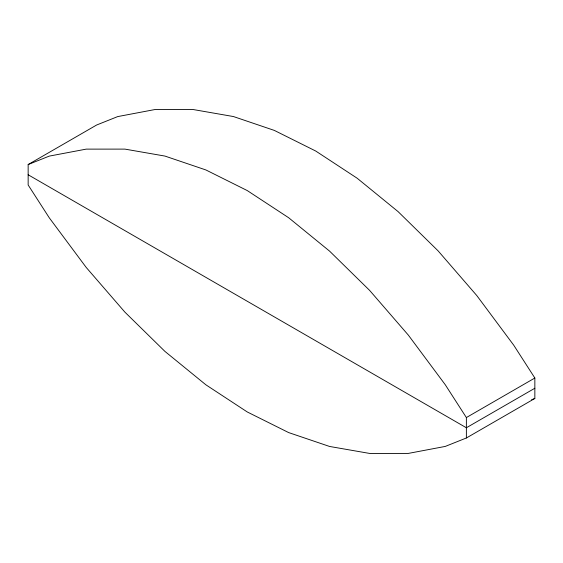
<?xml version="1.0" encoding="UTF-8"?>
<svg xmlns="http://www.w3.org/2000/svg" width="563" height="563" viewBox="0 0 563 563"><rect width="100%" height="100%" fill="white"/><g stroke="black" fill="none" stroke-linecap="round" stroke-linejoin="round"><path stroke-width="0.84" d="M28.15 164.544L96.625 125.014L117.73 116.583L154.684 109.588L193.391 109.574L233.427 116.541L274.357 130.419L315.737 151.039L357.118 178.197L398.048 211.582L438.084 250.845L476.784 295.554L513.745 345.218L534.85 378.019L534.85 398.456L466.375 437.986L445.27 446.417L408.316 453.412L369.61 453.426L329.573 446.459L288.643 432.581L247.263 411.961L205.882 384.803L164.952 351.418L124.916 312.155L86.216 267.446L49.255 217.782L28.15 184.981L28.15 164.544L49.255 156.113L86.216 149.125L124.916 149.111L164.952 156.078L205.882 169.949L247.263 190.576L288.643 217.726L329.573 251.119L369.61 290.381L408.316 335.084L445.27 384.747L466.375 417.556L466.375 437.986M466.375 417.556L534.85 378.019M534.85 388.238L466.375 427.767L28.15 174.762M531.606 399.751L534.85 398.456"/></g></svg>
